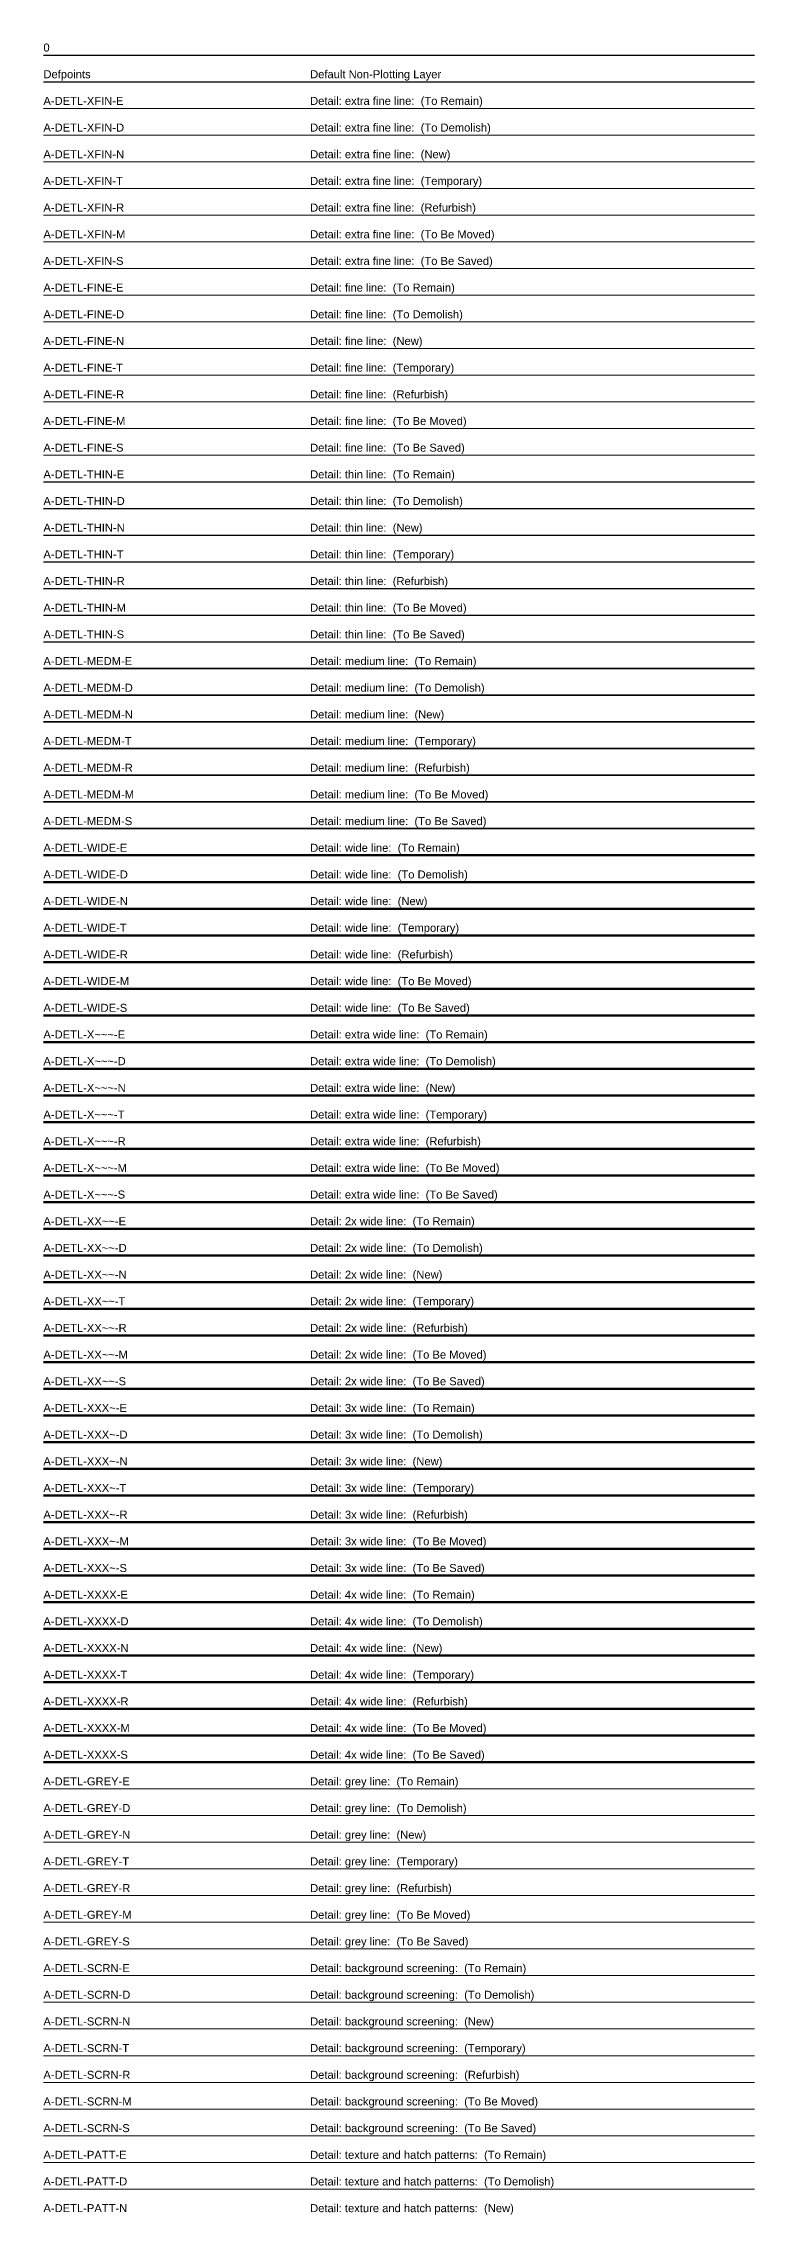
# Model space of a CAD drawing. Header units: millimetres. Extents: x 0 to 200, y -1215 to 3.
# Drawn here: x 0 to 200, y -607 to 3 of the extents above; entities that cross this region are included whole.
import ezdxf

# ---------------------------------------------------------------- set-up
doc = ezdxf.new("R2010")
doc.units = ezdxf.units.MM
doc.layers.get('Defpoints').update_dxf_attribs({"color": 140})
for name, color, linetype, lineweight in [('A-DETL-FINE-D', 11, 'Continuous', 18), ('A-DETL-FINE-E', 201, 'Continuous', 18), ('A-DETL-FINE-M', 51, 'Continuous', 18), ('A-DETL-FINE-N', 171, 'Continuous', 18), ('A-DETL-FINE-R', 131, 'Continuous', 18), ('A-DETL-FINE-S', 101, 'Continuous', 18), ('A-DETL-FINE-T', 31, 'Continuous', 18), ('A-DETL-GREY-D', 8, 'Continuous', 13), ('A-DETL-GREY-E', 8, 'Continuous', 13), ('A-DETL-GREY-M', 8, 'Continuous', 13), ('A-DETL-GREY-N', 8, 'Continuous', 13), ('A-DETL-GREY-R', 8, 'Continuous', 13), ('A-DETL-GREY-S', 8, 'Continuous', 13), ('A-DETL-GREY-T', 8, 'Continuous', 13), ('A-DETL-MEDM-D', 13, 'Continuous', 35), ('A-DETL-MEDM-E', 203, 'Continuous', 35), ('A-DETL-MEDM-M', 53, 'Continuous', 35), ('A-DETL-MEDM-N', 173, 'Continuous', 35), ('A-DETL-MEDM-R', 133, 'Continuous', 35), ('A-DETL-MEDM-S', 103, 'Continuous', 35), ('A-DETL-MEDM-T', 33, 'Continuous', 35), ('A-DETL-PATT-D', 19, 'Continuous', 13), ('A-DETL-PATT-E', 209, 'Continuous', 13), ('A-DETL-PATT-N', 179, 'Continuous', 13), ('A-DETL-SCRN-D', 9, 'Continuous', 13), ('A-DETL-SCRN-E', 9, 'Continuous', 13), ('A-DETL-SCRN-M', 9, 'Continuous', 13), ('A-DETL-SCRN-N', 9, 'Continuous', 13), ('A-DETL-SCRN-R', 9, 'Continuous', 13), ('A-DETL-SCRN-S', 9, 'Continuous', 13), ('A-DETL-SCRN-T', 9, 'Continuous', 13), ('A-DETL-THIN-D', 12, 'Continuous', 25), ('A-DETL-THIN-E', 202, 'Continuous', 25), ('A-DETL-THIN-M', 52, 'Continuous', 25), ('A-DETL-THIN-N', 172, 'Continuous', 25), ('A-DETL-THIN-R', 132, 'Continuous', 25), ('A-DETL-THIN-S', 102, 'Continuous', 25), ('A-DETL-THIN-T', 32, 'Continuous', 25), ('A-DETL-WIDE-D', 14, 'Continuous', 50), ('A-DETL-WIDE-E', 204, 'Continuous', 50), ('A-DETL-WIDE-M', 54, 'Continuous', 50), ('A-DETL-WIDE-N', 174, 'Continuous', 50), ('A-DETL-WIDE-R', 134, 'Continuous', 50), ('A-DETL-WIDE-S', 104, 'Continuous', 50), ('A-DETL-WIDE-T', 34, 'Continuous', 50), ('A-DETL-XFIN-D', 10, 'Continuous', 13), ('A-DETL-XFIN-E', 200, 'Continuous', 13), ('A-DETL-XFIN-M', 50, 'Continuous', 13), ('A-DETL-XFIN-N', 170, 'Continuous', 13), ('A-DETL-XFIN-R', 130, 'Continuous', 13), ('A-DETL-XFIN-S', 100, 'Continuous', 13), ('A-DETL-XFIN-T', 30, 'Continuous', 13), ('A-DETL-XXXX-D', 18, 'Continuous', 200), ('A-DETL-XXXX-E', 208, 'Continuous', 200), ('A-DETL-XXXX-M', 58, 'Continuous', 200), ('A-DETL-XXXX-N', 178, 'Continuous', 200), ('A-DETL-XXXX-R', 138, 'Continuous', 200), ('A-DETL-XXXX-S', 108, 'Continuous', 200), ('A-DETL-XXXX-T', 38, 'Continuous', 200), ('A-DETL-XXX~-D', 17, 'Continuous', 140), ('A-DETL-XXX~-E', 207, 'Continuous', 140), ('A-DETL-XXX~-M', 57, 'Continuous', 140), ('A-DETL-XXX~-N', 177, 'Continuous', 140), ('A-DETL-XXX~-R', 137, 'Continuous', 140), ('A-DETL-XXX~-S', 107, 'Continuous', 140), ('A-DETL-XXX~-T', 37, 'Continuous', 140), ('A-DETL-XX~~-D', 16, 'Continuous', 100), ('A-DETL-XX~~-E', 206, 'Continuous', 100), ('A-DETL-XX~~-M', 56, 'Continuous', 100), ('A-DETL-XX~~-N', 176, 'Continuous', 100), ('A-DETL-XX~~-R', 136, 'Continuous', 100), ('A-DETL-XX~~-S', 106, 'Continuous', 100), ('A-DETL-XX~~-T', 36, 'Continuous', 100), ('A-DETL-X~~~-D', 15, 'Continuous', 70), ('A-DETL-X~~~-E', 205, 'Continuous', 70), ('A-DETL-X~~~-M', 55, 'Continuous', 70), ('A-DETL-X~~~-N', 175, 'Continuous', 70), ('A-DETL-X~~~-R', 135, 'Continuous', 70), ('A-DETL-X~~~-S', 105, 'Continuous', 70), ('A-DETL-X~~~-T', 35, 'Continuous', 70)]:
    doc.layers.add(name, color=color, linetype=linetype, lineweight=lineweight)
doc.styles.get("Standard").update_dxf_attribs({"font": 'arial.ttf'})

# ---------------------------------------------------------------- blocks, each defined once
blk = doc.blocks.new('AecLayers_SingleLetter_Augmented_UpperPhasing_A_Detl')
blk.add_line((0, 0), (200, 0))
at = {"layer": 'A-DETL-FINE-D'}
blk.add_line((0, -75), (200, -75), dxfattribs=at)
at = {"layer": 'A-DETL-FINE-E'}
blk.add_line((0, -67.5), (200, -67.5), dxfattribs=at)
at = {"layer": 'A-DETL-FINE-M'}
blk.add_line((0, -105), (200, -105), dxfattribs=at)
at = {"layer": 'A-DETL-FINE-N'}
blk.add_line((0, -82.5), (200, -82.5), dxfattribs=at)
at = {"layer": 'A-DETL-FINE-R'}
blk.add_line((0, -97.5), (200, -97.5), dxfattribs=at)
at = {"layer": 'A-DETL-FINE-S'}
blk.add_line((0, -112.5), (200, -112.5), dxfattribs=at)
at = {"layer": 'A-DETL-FINE-T'}
blk.add_line((0, -90), (200, -90), dxfattribs=at)
at = {"layer": 'A-DETL-GREY-D'}
blk.add_line((0, -495), (200, -495), dxfattribs=at)
at = {"layer": 'A-DETL-GREY-E'}
blk.add_line((0, -487.5), (200, -487.5), dxfattribs=at)
at = {"layer": 'A-DETL-GREY-M'}
blk.add_line((0, -525), (200, -525), dxfattribs=at)
at = {"layer": 'A-DETL-GREY-N'}
blk.add_line((0, -502.5), (200, -502.5), dxfattribs=at)
at = {"layer": 'A-DETL-GREY-R'}
blk.add_line((0, -517.5), (200, -517.5), dxfattribs=at)
at = {"layer": 'A-DETL-GREY-S'}
blk.add_line((0, -532.5), (200, -532.5), dxfattribs=at)
at = {"layer": 'A-DETL-GREY-T'}
blk.add_line((0, -510), (200, -510), dxfattribs=at)
at = {"layer": 'A-DETL-MEDM-D'}
blk.add_line((0, -180), (200, -180), dxfattribs=at)
at = {"layer": 'A-DETL-MEDM-E'}
blk.add_line((0, -172.5), (200, -172.5), dxfattribs=at)
at = {"layer": 'A-DETL-MEDM-M'}
blk.add_line((0, -210), (200, -210), dxfattribs=at)
at = {"layer": 'A-DETL-MEDM-N'}
blk.add_line((0, -187.5), (200, -187.5), dxfattribs=at)
at = {"layer": 'A-DETL-MEDM-R'}
blk.add_line((0, -202.5), (200, -202.5), dxfattribs=at)
at = {"layer": 'A-DETL-MEDM-S'}
blk.add_line((0, -217.5), (200, -217.5), dxfattribs=at)
at = {"layer": 'A-DETL-MEDM-T'}
blk.add_line((0, -195), (200, -195), dxfattribs=at)
at = {"layer": 'A-DETL-PATT-D'}
blk.add_line((0, -600), (200, -600), dxfattribs=at)
at = {"layer": 'A-DETL-PATT-E'}
blk.add_line((0, -592.5), (200, -592.5), dxfattribs=at)
at = {"layer": 'A-DETL-SCRN-D'}
blk.add_line((0, -547.5), (200, -547.5), dxfattribs=at)
at = {"layer": 'A-DETL-SCRN-E'}
blk.add_line((0, -540), (200, -540), dxfattribs=at)
at = {"layer": 'A-DETL-SCRN-M'}
blk.add_line((0, -577.5), (200, -577.5), dxfattribs=at)
at = {"layer": 'A-DETL-SCRN-N'}
blk.add_line((0, -555), (200, -555), dxfattribs=at)
at = {"layer": 'A-DETL-SCRN-R'}
blk.add_line((0, -570), (200, -570), dxfattribs=at)
at = {"layer": 'A-DETL-SCRN-S'}
blk.add_line((0, -585), (200, -585), dxfattribs=at)
at = {"layer": 'A-DETL-SCRN-T'}
blk.add_line((0, -562.5), (200, -562.5), dxfattribs=at)
at = {"layer": 'A-DETL-THIN-D'}
blk.add_line((0, -127.5), (200, -127.5), dxfattribs=at)
at = {"layer": 'A-DETL-THIN-E'}
blk.add_line((0, -120), (200, -120), dxfattribs=at)
at = {"layer": 'A-DETL-THIN-M'}
blk.add_line((0, -157.5), (200, -157.5), dxfattribs=at)
at = {"layer": 'A-DETL-THIN-N'}
blk.add_line((0, -135), (200, -135), dxfattribs=at)
at = {"layer": 'A-DETL-THIN-R'}
blk.add_line((0, -150), (200, -150), dxfattribs=at)
at = {"layer": 'A-DETL-THIN-S'}
blk.add_line((0, -165), (200, -165), dxfattribs=at)
at = {"layer": 'A-DETL-THIN-T'}
blk.add_line((0, -142.5), (200, -142.5), dxfattribs=at)
at = {"layer": 'A-DETL-WIDE-D'}
blk.add_line((0, -232.5), (200, -232.5), dxfattribs=at)
at = {"layer": 'A-DETL-WIDE-E'}
blk.add_line((0, -225), (200, -225), dxfattribs=at)
at = {"layer": 'A-DETL-WIDE-M'}
blk.add_line((0, -262.5), (200, -262.5), dxfattribs=at)
at = {"layer": 'A-DETL-WIDE-N'}
blk.add_line((0, -240), (200, -240), dxfattribs=at)
at = {"layer": 'A-DETL-WIDE-R'}
blk.add_line((0, -255), (200, -255), dxfattribs=at)
at = {"layer": 'A-DETL-WIDE-S'}
blk.add_line((0, -270), (200, -270), dxfattribs=at)
at = {"layer": 'A-DETL-WIDE-T'}
blk.add_line((0, -247.5), (200, -247.5), dxfattribs=at)
at = {"layer": 'A-DETL-XFIN-D'}
blk.add_line((0, -22.5), (200, -22.5), dxfattribs=at)
at = {"layer": 'A-DETL-XFIN-E'}
blk.add_line((0, -15), (200, -15), dxfattribs=at)
at = {"layer": 'A-DETL-XFIN-M'}
blk.add_line((0, -52.5), (200, -52.5), dxfattribs=at)
at = {"layer": 'A-DETL-XFIN-N'}
blk.add_line((0, -30), (200, -30), dxfattribs=at)
at = {"layer": 'A-DETL-XFIN-R'}
blk.add_line((0, -45), (200, -45), dxfattribs=at)
at = {"layer": 'A-DETL-XFIN-S'}
blk.add_line((0, -60), (200, -60), dxfattribs=at)
at = {"layer": 'A-DETL-XFIN-T'}
blk.add_line((0, -37.5), (200, -37.5), dxfattribs=at)
at = {"layer": 'A-DETL-XXXX-D'}
blk.add_line((0, -442.5), (200, -442.5), dxfattribs=at)
at = {"layer": 'A-DETL-XXXX-E'}
blk.add_line((0, -435), (200, -435), dxfattribs=at)
at = {"layer": 'A-DETL-XXXX-M'}
blk.add_line((0, -472.5), (200, -472.5), dxfattribs=at)
at = {"layer": 'A-DETL-XXXX-N'}
blk.add_line((0, -450), (200, -450), dxfattribs=at)
at = {"layer": 'A-DETL-XXXX-R'}
blk.add_line((0, -465), (200, -465), dxfattribs=at)
at = {"layer": 'A-DETL-XXXX-S'}
blk.add_line((0, -480), (200, -480), dxfattribs=at)
at = {"layer": 'A-DETL-XXXX-T'}
blk.add_line((0, -457.5), (200, -457.5), dxfattribs=at)
at = {"layer": 'A-DETL-XXX~-D'}
blk.add_line((0, -390), (200, -390), dxfattribs=at)
at = {"layer": 'A-DETL-XXX~-E'}
blk.add_line((0, -382.5), (200, -382.5), dxfattribs=at)
at = {"layer": 'A-DETL-XXX~-M'}
blk.add_line((0, -420), (200, -420), dxfattribs=at)
at = {"layer": 'A-DETL-XXX~-N'}
blk.add_line((0, -397.5), (200, -397.5), dxfattribs=at)
at = {"layer": 'A-DETL-XXX~-R'}
blk.add_line((0, -412.5), (200, -412.5), dxfattribs=at)
at = {"layer": 'A-DETL-XXX~-S'}
blk.add_line((0, -427.5), (200, -427.5), dxfattribs=at)
at = {"layer": 'A-DETL-XXX~-T'}
blk.add_line((0, -405), (200, -405), dxfattribs=at)
at = {"layer": 'A-DETL-XX~~-D'}
blk.add_line((0, -337.5), (200, -337.5), dxfattribs=at)
at = {"layer": 'A-DETL-XX~~-E'}
blk.add_line((0, -330), (200, -330), dxfattribs=at)
at = {"layer": 'A-DETL-XX~~-M'}
blk.add_line((0, -367.5), (200, -367.5), dxfattribs=at)
at = {"layer": 'A-DETL-XX~~-N'}
blk.add_line((0, -345), (200, -345), dxfattribs=at)
at = {"layer": 'A-DETL-XX~~-R'}
blk.add_line((0, -360), (200, -360), dxfattribs=at)
at = {"layer": 'A-DETL-XX~~-S'}
blk.add_line((0, -375), (200, -375), dxfattribs=at)
at = {"layer": 'A-DETL-XX~~-T'}
blk.add_line((0, -352.5), (200, -352.5), dxfattribs=at)
at = {"layer": 'A-DETL-X~~~-D'}
blk.add_line((0, -285), (200, -285), dxfattribs=at)
at = {"layer": 'A-DETL-X~~~-E'}
blk.add_line((0, -277.5), (200, -277.5), dxfattribs=at)
at = {"layer": 'A-DETL-X~~~-M'}
blk.add_line((0, -315), (200, -315), dxfattribs=at)
at = {"layer": 'A-DETL-X~~~-N'}
blk.add_line((0, -292.5), (200, -292.5), dxfattribs=at)
at = {"layer": 'A-DETL-X~~~-R'}
blk.add_line((0, -307.5), (200, -307.5), dxfattribs=at)
at = {"layer": 'A-DETL-X~~~-S'}
blk.add_line((0, -322.5), (200, -322.5), dxfattribs=at)
at = {"layer": 'A-DETL-X~~~-T'}
blk.add_line((0, -300), (200, -300), dxfattribs=at)
at = {"layer": 'Defpoints'}
blk.add_line((0, -7.5), (200, -7.5), dxfattribs=at)
blk.add_text('0', height=2.25).set_placement((0, 1))
at = {"layer": 'A-DETL-FINE-D'}
for s, p in [('A-DETL-FINE-D', (0, -74)), ('Detail: fine line:  (To Demolish)', (75, -74))]:
    blk.add_text(s, height=2.25, dxfattribs=at).set_placement(p)
at = {"layer": 'A-DETL-FINE-E'}
for s, p in [('A-DETL-FINE-E', (0, -66.5)), ('Detail: fine line:  (To Remain)', (75, -66.5))]:
    blk.add_text(s, height=2.25, dxfattribs=at).set_placement(p)
at = {"layer": 'A-DETL-FINE-M'}
for s, p in [('A-DETL-FINE-M', (0, -104)), ('Detail: fine line:  (To Be Moved)', (75, -104))]:
    blk.add_text(s, height=2.25, dxfattribs=at).set_placement(p)
at = {"layer": 'A-DETL-FINE-N'}
for s, p in [('A-DETL-FINE-N', (0, -81.5)), ('Detail: fine line:  (New)', (75, -81.5))]:
    blk.add_text(s, height=2.25, dxfattribs=at).set_placement(p)
at = {"layer": 'A-DETL-FINE-R'}
for s, p in [('A-DETL-FINE-R', (0, -96.5)), ('Detail: fine line:  (Refurbish)', (75, -96.5))]:
    blk.add_text(s, height=2.25, dxfattribs=at).set_placement(p)
at = {"layer": 'A-DETL-FINE-S'}
for s, p in [('A-DETL-FINE-S', (0, -111.5)), ('Detail: fine line:  (To Be Saved)', (75, -111.5))]:
    blk.add_text(s, height=2.25, dxfattribs=at).set_placement(p)
at = {"layer": 'A-DETL-FINE-T'}
for s, p in [('A-DETL-FINE-T', (0, -89)), ('Detail: fine line:  (Temporary)', (75, -89))]:
    blk.add_text(s, height=2.25, dxfattribs=at).set_placement(p)
at = {"layer": 'A-DETL-GREY-D'}
for s, p in [('A-DETL-GREY-D', (0, -494)), ('Detail: grey line:  (To Demolish)', (75, -494))]:
    blk.add_text(s, height=2.25, dxfattribs=at).set_placement(p)
at = {"layer": 'A-DETL-GREY-E'}
for s, p in [('A-DETL-GREY-E', (0, -486.5)), ('Detail: grey line:  (To Remain)', (75, -486.5))]:
    blk.add_text(s, height=2.25, dxfattribs=at).set_placement(p)
at = {"layer": 'A-DETL-GREY-M'}
for s, p in [('A-DETL-GREY-M', (0, -524)), ('Detail: grey line:  (To Be Moved)', (75, -524))]:
    blk.add_text(s, height=2.25, dxfattribs=at).set_placement(p)
at = {"layer": 'A-DETL-GREY-N'}
for s, p in [('A-DETL-GREY-N', (0, -501.5)), ('Detail: grey line:  (New)', (75, -501.5))]:
    blk.add_text(s, height=2.25, dxfattribs=at).set_placement(p)
at = {"layer": 'A-DETL-GREY-R'}
for s, p in [('A-DETL-GREY-R', (0, -516.5)), ('Detail: grey line:  (Refurbish)', (75, -516.5))]:
    blk.add_text(s, height=2.25, dxfattribs=at).set_placement(p)
at = {"layer": 'A-DETL-GREY-S'}
for s, p in [('A-DETL-GREY-S', (0, -531.5)), ('Detail: grey line:  (To Be Saved)', (75, -531.5))]:
    blk.add_text(s, height=2.25, dxfattribs=at).set_placement(p)
at = {"layer": 'A-DETL-GREY-T'}
for s, p in [('Detail: grey line:  (Temporary)', (75, -509)), ('A-DETL-GREY-T', (0, -509))]:
    blk.add_text(s, height=2.25, dxfattribs=at).set_placement(p)
at = {"layer": 'A-DETL-MEDM-D'}
for s, p in [('A-DETL-MEDM-D', (0, -179)), ('Detail: medium line:  (To Demolish)', (75, -179))]:
    blk.add_text(s, height=2.25, dxfattribs=at).set_placement(p)
at = {"layer": 'A-DETL-MEDM-E'}
for s, p in [('A-DETL-MEDM-E', (0, -171.5)), ('Detail: medium line:  (To Remain)', (75, -171.5))]:
    blk.add_text(s, height=2.25, dxfattribs=at).set_placement(p)
at = {"layer": 'A-DETL-MEDM-M'}
for s, p in [('A-DETL-MEDM-M', (0, -209)), ('Detail: medium line:  (To Be Moved)', (75, -209))]:
    blk.add_text(s, height=2.25, dxfattribs=at).set_placement(p)
at = {"layer": 'A-DETL-MEDM-N'}
for s, p in [('A-DETL-MEDM-N', (0, -186.5)), ('Detail: medium line:  (New)', (75, -186.5))]:
    blk.add_text(s, height=2.25, dxfattribs=at).set_placement(p)
at = {"layer": 'A-DETL-MEDM-R'}
for s, p in [('A-DETL-MEDM-R', (0, -201.5)), ('Detail: medium line:  (Refurbish)', (75, -201.5))]:
    blk.add_text(s, height=2.25, dxfattribs=at).set_placement(p)
at = {"layer": 'A-DETL-MEDM-S'}
for s, p in [('A-DETL-MEDM-S', (0, -216.5)), ('Detail: medium line:  (To Be Saved)', (75, -216.5))]:
    blk.add_text(s, height=2.25, dxfattribs=at).set_placement(p)
at = {"layer": 'A-DETL-MEDM-T'}
for s, p in [('A-DETL-MEDM-T', (0, -194)), ('Detail: medium line:  (Temporary)', (75, -194))]:
    blk.add_text(s, height=2.25, dxfattribs=at).set_placement(p)
at = {"layer": 'A-DETL-PATT-D'}
for s, p in [('A-DETL-PATT-D', (0, -599)), ('Detail: texture and hatch patterns:  (To Demolish)', (75, -599))]:
    blk.add_text(s, height=2.25, dxfattribs=at).set_placement(p)
at = {"layer": 'A-DETL-PATT-E'}
for s, p in [('A-DETL-PATT-E', (0, -591.5)), ('Detail: texture and hatch patterns:  (To Remain)', (75, -591.5))]:
    blk.add_text(s, height=2.25, dxfattribs=at).set_placement(p)
at = {"layer": 'A-DETL-PATT-N'}
for s, p in [('A-DETL-PATT-N', (0, -606.5)), ('Detail: texture and hatch patterns:  (New)', (75, -606.5))]:
    blk.add_text(s, height=2.25, dxfattribs=at).set_placement(p)
at = {"layer": 'A-DETL-SCRN-D'}
for s, p in [('A-DETL-SCRN-D', (0, -546.5)), ('Detail: background screening:  (To Demolish)', (75, -546.5))]:
    blk.add_text(s, height=2.25, dxfattribs=at).set_placement(p)
at = {"layer": 'A-DETL-SCRN-E'}
for s, p in [('A-DETL-SCRN-E', (0, -539)), ('Detail: background screening:  (To Remain)', (75, -539))]:
    blk.add_text(s, height=2.25, dxfattribs=at).set_placement(p)
at = {"layer": 'A-DETL-SCRN-M'}
for s, p in [('A-DETL-SCRN-M', (0, -576.5)), ('Detail: background screening:  (To Be Moved)', (75, -576.5))]:
    blk.add_text(s, height=2.25, dxfattribs=at).set_placement(p)
at = {"layer": 'A-DETL-SCRN-N'}
for s, p in [('A-DETL-SCRN-N', (0, -554)), ('Detail: background screening:  (New)', (75, -554))]:
    blk.add_text(s, height=2.25, dxfattribs=at).set_placement(p)
at = {"layer": 'A-DETL-SCRN-R'}
for s, p in [('A-DETL-SCRN-R', (0, -569)), ('Detail: background screening:  (Refurbish)', (75, -569))]:
    blk.add_text(s, height=2.25, dxfattribs=at).set_placement(p)
at = {"layer": 'A-DETL-SCRN-S'}
for s, p in [('A-DETL-SCRN-S', (0, -584)), ('Detail: background screening:  (To Be Saved)', (75, -584))]:
    blk.add_text(s, height=2.25, dxfattribs=at).set_placement(p)
at = {"layer": 'A-DETL-SCRN-T'}
for s, p in [('A-DETL-SCRN-T', (0, -561.5)), ('Detail: background screening:  (Temporary)', (75, -561.5))]:
    blk.add_text(s, height=2.25, dxfattribs=at).set_placement(p)
at = {"layer": 'A-DETL-THIN-D'}
for s, p in [('A-DETL-THIN-D', (0, -126.5)), ('Detail: thin line:  (To Demolish)', (75, -126.5))]:
    blk.add_text(s, height=2.25, dxfattribs=at).set_placement(p)
at = {"layer": 'A-DETL-THIN-E'}
for s, p in [('A-DETL-THIN-E', (0, -119)), ('Detail: thin line:  (To Remain)', (75, -119))]:
    blk.add_text(s, height=2.25, dxfattribs=at).set_placement(p)
at = {"layer": 'A-DETL-THIN-M'}
for s, p in [('A-DETL-THIN-M', (0, -156.5)), ('Detail: thin line:  (To Be Moved)', (75, -156.5))]:
    blk.add_text(s, height=2.25, dxfattribs=at).set_placement(p)
at = {"layer": 'A-DETL-THIN-N'}
for s, p in [('A-DETL-THIN-N', (0, -134)), ('Detail: thin line:  (New)', (75, -134))]:
    blk.add_text(s, height=2.25, dxfattribs=at).set_placement(p)
at = {"layer": 'A-DETL-THIN-R'}
for s, p in [('A-DETL-THIN-R', (0, -149)), ('Detail: thin line:  (Refurbish)', (75, -149))]:
    blk.add_text(s, height=2.25, dxfattribs=at).set_placement(p)
at = {"layer": 'A-DETL-THIN-S'}
for s, p in [('A-DETL-THIN-S', (0, -164)), ('Detail: thin line:  (To Be Saved)', (75, -164))]:
    blk.add_text(s, height=2.25, dxfattribs=at).set_placement(p)
at = {"layer": 'A-DETL-THIN-T'}
for s, p in [('A-DETL-THIN-T', (0, -141.5)), ('Detail: thin line:  (Temporary)', (75, -141.5))]:
    blk.add_text(s, height=2.25, dxfattribs=at).set_placement(p)
at = {"layer": 'A-DETL-WIDE-D'}
for s, p in [('A-DETL-WIDE-D', (0, -231.5)), ('Detail: wide line:  (To Demolish)', (75, -231.5))]:
    blk.add_text(s, height=2.25, dxfattribs=at).set_placement(p)
at = {"layer": 'A-DETL-WIDE-E'}
for s, p in [('A-DETL-WIDE-E', (0, -224)), ('Detail: wide line:  (To Remain)', (75, -224))]:
    blk.add_text(s, height=2.25, dxfattribs=at).set_placement(p)
at = {"layer": 'A-DETL-WIDE-M'}
for s, p in [('A-DETL-WIDE-M', (0, -261.5)), ('Detail: wide line:  (To Be Moved)', (75, -261.5))]:
    blk.add_text(s, height=2.25, dxfattribs=at).set_placement(p)
at = {"layer": 'A-DETL-WIDE-N'}
for s, p in [('A-DETL-WIDE-N', (0, -239)), ('Detail: wide line:  (New)', (75, -239))]:
    blk.add_text(s, height=2.25, dxfattribs=at).set_placement(p)
at = {"layer": 'A-DETL-WIDE-R'}
for s, p in [('A-DETL-WIDE-R', (0, -254)), ('Detail: wide line:  (Refurbish)', (75, -254))]:
    blk.add_text(s, height=2.25, dxfattribs=at).set_placement(p)
at = {"layer": 'A-DETL-WIDE-S'}
for s, p in [('A-DETL-WIDE-S', (0, -269)), ('Detail: wide line:  (To Be Saved)', (75, -269))]:
    blk.add_text(s, height=2.25, dxfattribs=at).set_placement(p)
at = {"layer": 'A-DETL-WIDE-T'}
for s, p in [('Detail: wide line:  (Temporary)', (75, -246.5)), ('A-DETL-WIDE-T', (0, -246.5))]:
    blk.add_text(s, height=2.25, dxfattribs=at).set_placement(p)
at = {"layer": 'A-DETL-XFIN-D'}
for s, p in [('A-DETL-XFIN-D', (0, -21.5)), ('Detail: extra fine line:  (To Demolish)', (75, -21.5))]:
    blk.add_text(s, height=2.25, dxfattribs=at).set_placement(p)
at = {"layer": 'A-DETL-XFIN-E'}
for s, p in [('A-DETL-XFIN-E', (0, -14)), ('Detail: extra fine line:  (To Remain)', (75, -14))]:
    blk.add_text(s, height=2.25, dxfattribs=at).set_placement(p)
at = {"layer": 'A-DETL-XFIN-M'}
for s, p in [('A-DETL-XFIN-M', (0, -51.5)), ('Detail: extra fine line:  (To Be Moved)', (75, -51.5))]:
    blk.add_text(s, height=2.25, dxfattribs=at).set_placement(p)
at = {"layer": 'A-DETL-XFIN-N'}
for s, p in [('A-DETL-XFIN-N', (0, -29)), ('Detail: extra fine line:  (New)', (75, -29))]:
    blk.add_text(s, height=2.25, dxfattribs=at).set_placement(p)
at = {"layer": 'A-DETL-XFIN-R'}
for s, p in [('A-DETL-XFIN-R', (0, -44)), ('Detail: extra fine line:  (Refurbish)', (75, -44))]:
    blk.add_text(s, height=2.25, dxfattribs=at).set_placement(p)
at = {"layer": 'A-DETL-XFIN-S'}
for s, p in [('A-DETL-XFIN-S', (0, -59)), ('Detail: extra fine line:  (To Be Saved)', (75, -59))]:
    blk.add_text(s, height=2.25, dxfattribs=at).set_placement(p)
at = {"layer": 'A-DETL-XFIN-T'}
for s, p in [('A-DETL-XFIN-T', (0, -36.5)), ('Detail: extra fine line:  (Temporary)', (75, -36.5))]:
    blk.add_text(s, height=2.25, dxfattribs=at).set_placement(p)
at = {"layer": 'A-DETL-XXXX-D'}
for s, p in [('A-DETL-XXXX-D', (0, -441.5)), ('Detail: 4x wide line:  (To Demolish)', (75, -441.5))]:
    blk.add_text(s, height=2.25, dxfattribs=at).set_placement(p)
at = {"layer": 'A-DETL-XXXX-E'}
for s, p in [('A-DETL-XXXX-E', (0, -434)), ('Detail: 4x wide line:  (To Remain)', (75, -434))]:
    blk.add_text(s, height=2.25, dxfattribs=at).set_placement(p)
at = {"layer": 'A-DETL-XXXX-M'}
for s, p in [('A-DETL-XXXX-M', (0, -471.5)), ('Detail: 4x wide line:  (To Be Moved)', (75, -471.5))]:
    blk.add_text(s, height=2.25, dxfattribs=at).set_placement(p)
at = {"layer": 'A-DETL-XXXX-N'}
for s, p in [('A-DETL-XXXX-N', (0, -449)), ('Detail: 4x wide line:  (New)', (75, -449))]:
    blk.add_text(s, height=2.25, dxfattribs=at).set_placement(p)
at = {"layer": 'A-DETL-XXXX-R'}
for s, p in [('A-DETL-XXXX-R', (0, -464)), ('Detail: 4x wide line:  (Refurbish)', (75, -464))]:
    blk.add_text(s, height=2.25, dxfattribs=at).set_placement(p)
at = {"layer": 'A-DETL-XXXX-S'}
for s, p in [('A-DETL-XXXX-S', (0, -479)), ('Detail: 4x wide line:  (To Be Saved)', (75, -479))]:
    blk.add_text(s, height=2.25, dxfattribs=at).set_placement(p)
at = {"layer": 'A-DETL-XXXX-T'}
for s, p in [('A-DETL-XXXX-T', (0, -456.5)), ('Detail: 4x wide line:  (Temporary)', (75, -456.5))]:
    blk.add_text(s, height=2.25, dxfattribs=at).set_placement(p)
at = {"layer": 'A-DETL-XXX~-D'}
for s, p in [('A-DETL-XXX~-D', (0, -389)), ('Detail: 3x wide line:  (To Demolish)', (75, -389))]:
    blk.add_text(s, height=2.25, dxfattribs=at).set_placement(p)
at = {"layer": 'A-DETL-XXX~-E'}
for s, p in [('A-DETL-XXX~-E', (0, -381.5)), ('Detail: 3x wide line:  (To Remain)', (75, -381.5))]:
    blk.add_text(s, height=2.25, dxfattribs=at).set_placement(p)
at = {"layer": 'A-DETL-XXX~-M'}
for s, p in [('A-DETL-XXX~-M', (0, -419)), ('Detail: 3x wide line:  (To Be Moved)', (75, -419))]:
    blk.add_text(s, height=2.25, dxfattribs=at).set_placement(p)
at = {"layer": 'A-DETL-XXX~-N'}
for s, p in [('A-DETL-XXX~-N', (0, -396.5)), ('Detail: 3x wide line:  (New)', (75, -396.5))]:
    blk.add_text(s, height=2.25, dxfattribs=at).set_placement(p)
at = {"layer": 'A-DETL-XXX~-R'}
for s, p in [('A-DETL-XXX~-R', (0, -411.5)), ('Detail: 3x wide line:  (Refurbish)', (75, -411.5))]:
    blk.add_text(s, height=2.25, dxfattribs=at).set_placement(p)
at = {"layer": 'A-DETL-XXX~-S'}
for s, p in [('A-DETL-XXX~-S', (0, -426.5)), ('Detail: 3x wide line:  (To Be Saved)', (75, -426.5))]:
    blk.add_text(s, height=2.25, dxfattribs=at).set_placement(p)
at = {"layer": 'A-DETL-XXX~-T'}
for s, p in [('A-DETL-XXX~-T', (0, -404)), ('Detail: 3x wide line:  (Temporary)', (75, -404))]:
    blk.add_text(s, height=2.25, dxfattribs=at).set_placement(p)
at = {"layer": 'A-DETL-XX~~-D'}
for s, p in [('A-DETL-XX~~-D', (0, -336.5)), ('Detail: 2x wide line:  (To Demolish)', (75, -336.5))]:
    blk.add_text(s, height=2.25, dxfattribs=at).set_placement(p)
at = {"layer": 'A-DETL-XX~~-E'}
for s, p in [('A-DETL-XX~~-E', (0, -329)), ('Detail: 2x wide line:  (To Remain)', (75, -329))]:
    blk.add_text(s, height=2.25, dxfattribs=at).set_placement(p)
at = {"layer": 'A-DETL-XX~~-M'}
for s, p in [('A-DETL-XX~~-M', (0, -366.5)), ('Detail: 2x wide line:  (To Be Moved)', (75, -366.5))]:
    blk.add_text(s, height=2.25, dxfattribs=at).set_placement(p)
at = {"layer": 'A-DETL-XX~~-N'}
for s, p in [('A-DETL-XX~~-N', (0, -344)), ('Detail: 2x wide line:  (New)', (75, -344))]:
    blk.add_text(s, height=2.25, dxfattribs=at).set_placement(p)
at = {"layer": 'A-DETL-XX~~-R'}
for s, p in [('A-DETL-XX~~-R', (0, -359)), ('Detail: 2x wide line:  (Refurbish)', (75, -359))]:
    blk.add_text(s, height=2.25, dxfattribs=at).set_placement(p)
at = {"layer": 'A-DETL-XX~~-S'}
for s, p in [('A-DETL-XX~~-S', (0, -374)), ('Detail: 2x wide line:  (To Be Saved)', (75, -374))]:
    blk.add_text(s, height=2.25, dxfattribs=at).set_placement(p)
at = {"layer": 'A-DETL-XX~~-T'}
for s, p in [('A-DETL-XX~~-T', (0, -351.5)), ('Detail: 2x wide line:  (Temporary)', (75, -351.5))]:
    blk.add_text(s, height=2.25, dxfattribs=at).set_placement(p)
at = {"layer": 'A-DETL-X~~~-D'}
for s, p in [('A-DETL-X~~~-D', (0, -284)), ('Detail: extra wide line:  (To Demolish)', (75, -284))]:
    blk.add_text(s, height=2.25, dxfattribs=at).set_placement(p)
at = {"layer": 'A-DETL-X~~~-E'}
for s, p in [('A-DETL-X~~~-E', (0, -276.5)), ('Detail: extra wide line:  (To Remain)', (75, -276.5))]:
    blk.add_text(s, height=2.25, dxfattribs=at).set_placement(p)
at = {"layer": 'A-DETL-X~~~-M'}
for s, p in [('A-DETL-X~~~-M', (0, -314)), ('Detail: extra wide line:  (To Be Moved)', (75, -314))]:
    blk.add_text(s, height=2.25, dxfattribs=at).set_placement(p)
at = {"layer": 'A-DETL-X~~~-N'}
for s, p in [('A-DETL-X~~~-N', (0, -291.5)), ('Detail: extra wide line:  (New)', (75, -291.5))]:
    blk.add_text(s, height=2.25, dxfattribs=at).set_placement(p)
at = {"layer": 'A-DETL-X~~~-R'}
for s, p in [('A-DETL-X~~~-R', (0, -306.5)), ('Detail: extra wide line:  (Refurbish)', (75, -306.5))]:
    blk.add_text(s, height=2.25, dxfattribs=at).set_placement(p)
at = {"layer": 'A-DETL-X~~~-S'}
for s, p in [('A-DETL-X~~~-S', (0, -321.5)), ('Detail: extra wide line:  (To Be Saved)', (75, -321.5))]:
    blk.add_text(s, height=2.25, dxfattribs=at).set_placement(p)
at = {"layer": 'A-DETL-X~~~-T'}
for s, p in [('A-DETL-X~~~-T', (0, -299)), ('Detail: extra wide line:  (Temporary)', (75, -299))]:
    blk.add_text(s, height=2.25, dxfattribs=at).set_placement(p)
at = {"layer": 'Defpoints'}
for s, p in [('Defpoints', (0, -6.5)), ('Default Non-Plotting Layer', (75, -6.5))]:
    blk.add_text(s, height=2.25, dxfattribs=at).set_placement(p)

msp = doc.modelspace()

# ---------------------------------------------------------------- block references
msp.add_blockref('AecLayers_SingleLetter_Augmented_UpperPhasing_A_Detl', (0, 0))

doc.saveas('drawing.dxf')
